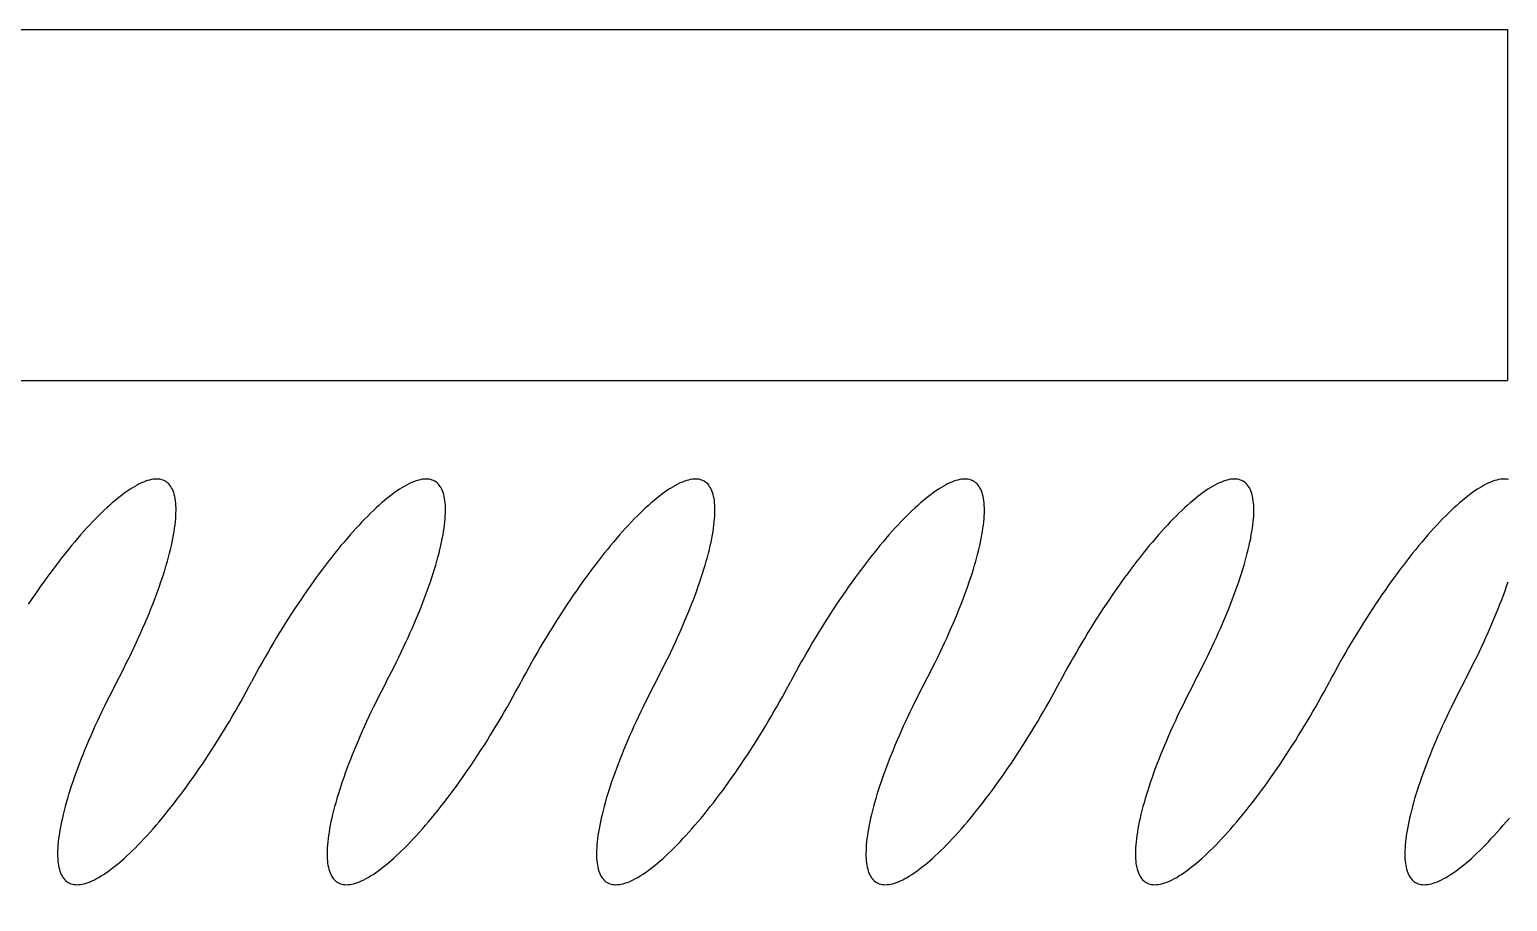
# Model space of a CAD drawing. Header units: millimetres. Extents: x -187744 to 2148, y -49419 to 6550.
# Drawn here: x -7970.6 to -7865.4, y -6823.5 to -6761.5 of the extents above; entities that cross this region are included whole.
import ezdxf

# ---------------------------------------------------------------- set-up
doc = ezdxf.new("R2010")
doc.units = ezdxf.units.MM
doc.header["$LTSCALE"] = 1000
doc.header["$MEASUREMENT"] = 0
for name, color, linetype in [('DS-FINISH', 20, 'Continuous'), ('FF-FURNA', 40, 'Continuous'), ('WALL', 160, 'Continuous')]:
    doc.layers.add(name, color=color, linetype=linetype)

# ---------------------------------------------------------------- blocks, each defined once
blk = doc.blocks.new('06BDR-PR2')
for points in [[(861.259, 0, 0), (861.631, 0.70889, 0), (861.996, 1.41736, 0), (862.356, 2.12497, 0), (862.709, 2.8313, 0), (863.055, 3.53593, 0), (863.395, 4.23843, 0), (863.728, 4.93837, 0), (864.053, 5.63534, 0), (864.371, 6.32892, 0), (864.681, 7.01868, 0), (864.983, 7.70421, 0), (865.277, 8.38511, 0), (865.563, 9.06095, 0), (865.841, 9.73134, 0), (866.11, 10.3959, 0), (866.371, 11.0541, 0), (866.622, 11.7057, 0), (866.865, 12.3503, 0), (867.098, 12.9874, 0), (867.322, 13.6167, 0), (867.537, 14.2378, 0), (867.742, 14.8503, 0), (867.938, 15.4538, 0), (868.123, 16.0481, 0), (868.299, 16.6327, 0), (868.465, 17.2073, 0), (868.62, 17.7715, 0), (868.766, 18.325, 0), (868.901, 18.8674, 0), (869.025, 19.3985, 0), (869.14, 19.9179, 0), (869.243, 20.4254, 0), (869.337, 20.9205, 0), (869.419, 21.403, 0), (869.491, 21.8726, 0), (869.552, 22.329, 0), (869.602, 22.772, 0), (869.641, 23.2013, 0), (869.67, 23.6166, 0), (869.688, 24.0177, 0), (869.695, 24.4043, 0), (869.691, 24.7762, 0), (869.676, 25.1332, 0), (869.65, 25.475, 0), (869.614, 25.8015, 0), (869.567, 26.1125, 0), (869.508, 26.4077, 0), (869.44, 26.687, 0), (869.36, 26.9503, 0), (869.27, 27.1973, 0), (869.169, 27.4279, 0), (869.058, 27.642, 0), (868.936, 27.8395, 0), (868.804, 28.0201, 0), (868.661, 28.1839, 0), (868.508, 28.3308, 0), (868.345, 28.4605, 0), (868.172, 28.5732, 0), (867.989, 28.6686, 0), (867.796, 28.7467, 0), (867.594, 28.8075, 0), (867.382, 28.851, 0), (867.16, 28.8771, 0), (866.929, 28.8858, 0), (866.689, 28.8771, 0), (866.44, 28.851, 0), (866.182, 28.8075, 0), (865.915, 28.7467, 0), (865.64, 28.6686, 0), (865.356, 28.5732, 0), (865.064, 28.4605, 0), (864.764, 28.3308, 0), (864.456, 28.1839, 0), (864.14, 28.0201, 0), (863.817, 27.8395, 0), (863.486, 27.642, 0), (863.149, 27.4279, 0), (862.804, 27.1973, 0), (862.453, 26.9503, 0), (862.095, 26.687, 0), (861.731, 26.4077, 0), (861.361, 26.1125, 0), (860.985, 25.8015, 0), (860.603, 25.475, 0), (860.216, 25.1332, 0), (859.824, 24.7762, 0), (859.427, 24.4043, 0), (859.025, 24.0177, 0), (858.619, 23.6166, 0), (858.208, 23.2013, 0), (857.794, 22.772, 0), (857.376, 22.329, 0), (856.955, 21.8726, 0), (856.53, 21.403, 0), (856.102, 20.9205, 0), (855.672, 20.4254, 0), (855.239, 19.9179, 0), (854.805, 19.3985, 0)], [(899.644, 0, 0), (900.016, 0.70889, 0), (900.382, 1.41736, 0), (900.742, 2.12497, 0), (901.095, 2.8313, 0), (901.441, 3.53593, 0), (901.781, 4.23843, 0), (902.113, 4.93837, 0), (902.438, 5.63534, 0), (902.756, 6.32892, 0), (903.066, 7.01868, 0), (903.369, 7.70421, 0), (903.663, 8.38511, 0), (903.949, 9.06095, 0), (904.227, 9.73134, 0), (904.496, 10.3959, 0), (904.756, 11.0541, 0), (905.008, 11.7057, 0), (905.251, 12.3503, 0), (905.484, 12.9874, 0), (905.708, 13.6167, 0), (905.923, 14.2378, 0), (906.128, 14.8503, 0), (906.323, 15.4538, 0), (906.509, 16.0481, 0), (906.685, 16.6327, 0), (906.85, 17.2073, 0), (907.006, 17.7715, 0), (907.151, 18.325, 0), (907.286, 18.8674, 0), (907.411, 19.3985, 0), (907.525, 19.9179, 0), (907.629, 20.4254, 0), (907.722, 20.9205, 0), (907.805, 21.403, 0), (907.876, 21.8726, 0), (907.937, 22.329, 0), (907.988, 22.772, 0), (908.027, 23.2013, 0), (908.056, 23.6166, 0), (908.073, 24.0177, 0), (908.08, 24.4043, 0), (908.076, 24.7762, 0), (908.062, 25.1332, 0), (908.036, 25.475, 0), (907.999, 25.8015, 0), (907.952, 26.1125, 0), (907.894, 26.4077, 0), (907.825, 26.687, 0), (907.746, 26.9503, 0), (907.655, 27.1973, 0), (907.555, 27.4279, 0), (907.443, 27.642, 0), (907.321, 27.8395, 0), (907.189, 28.0201, 0), (907.047, 28.1839, 0), (906.894, 28.3308, 0), (906.731, 28.4605, 0), (906.558, 28.5732, 0), (906.375, 28.6686, 0), (906.182, 28.7467, 0), (905.98, 28.8075, 0), (905.767, 28.851, 0), (905.546, 28.8771, 0), (905.315, 28.8858, 0), (905.075, 28.8771, 0), (904.826, 28.851, 0), (904.568, 28.8075, 0), (904.301, 28.7467, 0), (904.025, 28.6686, 0), (903.742, 28.5732, 0), (903.45, 28.4605, 0), (903.149, 28.3308, 0), (902.841, 28.1839, 0), (902.526, 28.0201, 0), (902.202, 27.8395, 0), (901.872, 27.642, 0), (901.534, 27.4279, 0), (901.19, 27.1973, 0), (900.838, 26.9503, 0), (900.48, 26.687, 0), (900.116, 26.4077, 0), (899.746, 26.1125, 0), (899.37, 25.8015, 0), (898.989, 25.475, 0), (898.602, 25.1332, 0), (898.209, 24.7762, 0), (897.812, 24.4043, 0), (897.411, 24.0177, 0), (897.004, 23.6166, 0), (896.594, 23.2013, 0), (896.18, 22.772, 0), (895.762, 22.329, 0), (895.34, 21.8726, 0), (894.915, 21.403, 0), (894.488, 20.9205, 0), (894.058, 20.4254, 0), (893.625, 19.9179, 0), (893.19, 19.3985, 0), (892.753, 18.8674, 0), (892.315, 18.325, 0), (891.875, 17.7715, 0), (891.435, 17.2073, 0), (890.993, 16.6327, 0), (890.551, 16.0481, 0), (890.108, 15.4538, 0), (889.666, 14.8503, 0), (889.223, 14.2378, 0), (888.782, 13.6167, 0), (888.34, 12.9874, 0), (887.9, 12.3503, 0), (887.462, 11.7057, 0), (887.024, 11.0541, 0), (886.589, 10.3959, 0), (886.156, 9.73134, 0), (885.725, 9.06095, 0), (885.297, 8.38511, 0), (884.871, 7.70421, 0), (884.449, 7.01868, 0), (884.03, 6.32892, 0), (883.614, 5.63534, 0), (883.203, 4.93837, 0), (882.796, 4.23843, 0), (882.393, 3.53593, 0), (881.994, 2.8313, 0), (881.601, 2.12497, 0), (881.212, 1.41736, 0), (880.829, 0.70889, 0), (880.452, 0, 0)], [(938.03, 0, 0), (938.402, 0.70889, 0), (938.768, 1.41736, 0), (939.127, 2.12497, 0), (939.48, 2.8313, 0), (939.827, 3.53593, 0), (940.166, 4.23843, 0), (940.499, 4.93837, 0), (940.824, 5.63534, 0), (941.142, 6.32892, 0), (941.452, 7.01868, 0), (941.754, 7.70421, 0), (942.049, 8.38511, 0), (942.335, 9.06095, 0), (942.612, 9.73134, 0), (942.882, 10.3959, 0), (943.142, 11.0541, 0), (943.394, 11.7057, 0), (943.636, 12.3503, 0), (943.87, 12.9874, 0), (944.094, 13.6167, 0), (944.308, 14.2378, 0), (944.514, 14.8503, 0), (944.709, 15.4538, 0), (944.895, 16.0481, 0), (945.07, 16.6327, 0), (945.236, 17.2073, 0), (945.392, 17.7715, 0), (945.537, 18.325, 0), (945.672, 18.8674, 0), (945.797, 19.3985, 0), (945.911, 19.9179, 0), (946.015, 20.4254, 0), (946.108, 20.9205, 0), (946.19, 21.403, 0), (946.262, 21.8726, 0), (946.323, 22.329, 0), (946.373, 22.772, 0), (946.413, 23.2013, 0), (946.441, 23.6166, 0), (946.459, 24.0177, 0), (946.466, 24.4043, 0), (946.462, 24.7762, 0), (946.447, 25.1332, 0), (946.422, 25.475, 0), (946.385, 25.8015, 0), (946.338, 26.1125, 0), (946.28, 26.4077, 0), (946.211, 26.687, 0), (946.131, 26.9503, 0), (946.041, 27.1973, 0), (945.94, 27.4279, 0), (945.829, 27.642, 0), (945.707, 27.8395, 0), (945.575, 28.0201, 0), (945.432, 28.1839, 0), (945.279, 28.3308, 0), (945.116, 28.4605, 0), (944.943, 28.5732, 0), (944.76, 28.6686, 0), (944.568, 28.7467, 0), (944.365, 28.8075, 0), (944.153, 28.851, 0), (943.931, 28.8771, 0), (943.701, 28.8858, 0), (943.46, 28.8771, 0), (943.211, 28.851, 0), (942.953, 28.8075, 0), (942.686, 28.7467, 0), (942.411, 28.6686, 0), (942.127, 28.5732, 0), (941.835, 28.4605, 0), (941.535, 28.3308, 0), (941.227, 28.1839, 0), (940.911, 28.0201, 0), (940.588, 27.8395, 0), (940.257, 27.642, 0), (939.92, 27.4279, 0), (939.575, 27.1973, 0), (939.224, 26.9503, 0), (938.866, 26.687, 0), (938.502, 26.4077, 0), (938.132, 26.1125, 0), (937.756, 25.8015, 0), (937.374, 25.475, 0), (936.987, 25.1332, 0), (936.595, 24.7762, 0), (936.198, 24.4043, 0), (935.796, 24.0177, 0), (935.39, 23.6166, 0), (934.98, 23.2013, 0), (934.565, 22.772, 0), (934.147, 22.329, 0), (933.726, 21.8726, 0), (933.301, 21.403, 0), (932.874, 20.9205, 0), (932.443, 20.4254, 0), (932.011, 19.9179, 0), (931.576, 19.3985, 0), (931.139, 18.8674, 0), (930.701, 18.325, 0), (930.261, 17.7715, 0), (929.82, 17.2073, 0), (929.379, 16.6327, 0), (928.936, 16.0481, 0), (928.494, 15.4538, 0), (928.051, 14.8503, 0), (927.609, 14.2378, 0), (927.167, 13.6167, 0), (926.726, 12.9874, 0), (926.286, 12.3503, 0), (925.847, 11.7057, 0), (925.41, 11.0541, 0), (924.975, 10.3959, 0), (924.541, 9.73134, 0), (924.111, 9.06095, 0), (923.682, 8.38511, 0), (923.257, 7.70421, 0), (922.834, 7.01868, 0), (922.415, 6.32892, 0), (922, 5.63534, 0), (921.589, 4.93837, 0), (921.181, 4.23843, 0), (920.778, 3.53593, 0), (920.38, 2.8313, 0), (919.986, 2.12497, 0), (919.598, 1.41736, 0), (919.215, 0.70889, 0), (918.837, 0, 0)], [(976.416, 0, 0), (976.787, 0.70889, 0), (977.153, 1.41736, 0), (977.513, 2.12497, 0), (977.866, 2.8313, 0), (978.212, 3.53593, 0), (978.552, 4.23843, 0), (978.884, 4.93837, 0), (979.21, 5.63534, 0), (979.528, 6.32892, 0), (979.838, 7.01868, 0), (980.14, 7.70421, 0), (980.434, 8.38511, 0), (980.72, 9.06095, 0), (980.998, 9.73134, 0), (981.267, 10.3959, 0), (981.528, 11.0541, 0), (981.779, 11.7057, 0), (982.022, 12.3503, 0), (982.255, 12.9874, 0), (982.479, 13.6167, 0), (982.694, 14.2378, 0), (982.899, 14.8503, 0), (983.095, 15.4538, 0), (983.28, 16.0481, 0), (983.456, 16.6327, 0), (983.622, 17.2073, 0), (983.777, 17.7715, 0), (983.923, 18.325, 0), (984.058, 18.8674, 0), (984.182, 19.3985, 0), (984.297, 19.9179, 0), (984.4, 20.4254, 0), (984.493, 20.9205, 0), (984.576, 21.403, 0), (984.648, 21.8726, 0), (984.709, 22.329, 0), (984.759, 22.772, 0), (984.798, 23.2013, 0), (984.827, 23.6166, 0), (984.845, 24.0177, 0), (984.852, 24.4043, 0), (984.848, 24.7762, 0), (984.833, 25.1332, 0), (984.807, 25.475, 0), (984.771, 25.8015, 0), (984.723, 26.1125, 0), (984.665, 26.4077, 0), (984.596, 26.687, 0), (984.517, 26.9503, 0), (984.427, 27.1973, 0), (984.326, 27.4279, 0), (984.214, 27.642, 0), (984.093, 27.8395, 0), (983.96, 28.0201, 0), (983.818, 28.1839, 0), (983.665, 28.3308, 0), (983.502, 28.4605, 0), (983.329, 28.5732, 0), (983.146, 28.6686, 0), (982.953, 28.7467, 0), (982.751, 28.8075, 0), (982.539, 28.851, 0), (982.317, 28.8771, 0), (982.086, 28.8858, 0), (981.846, 28.8771, 0), (981.597, 28.851, 0), (981.339, 28.8075, 0), (981.072, 28.7467, 0), (980.797, 28.6686, 0), (980.513, 28.5732, 0), (980.221, 28.4605, 0), (979.921, 28.3308, 0), (979.613, 28.1839, 0), (979.297, 28.0201, 0), (978.974, 27.8395, 0), (978.643, 27.642, 0), (978.305, 27.4279, 0), (977.961, 27.1973, 0), (977.609, 26.9503, 0), (977.252, 26.687, 0), (976.888, 26.4077, 0), (976.517, 26.1125, 0), (976.141, 25.8015, 0), (975.76, 25.475, 0), (975.373, 25.1332, 0), (974.981, 24.7762, 0), (974.584, 24.4043, 0), (974.182, 24.0177, 0), (973.776, 23.6166, 0), (973.365, 23.2013, 0), (972.951, 22.772, 0), (972.533, 22.329, 0), (972.111, 21.8726, 0), (971.687, 21.403, 0), (971.259, 20.9205, 0), (970.829, 20.4254, 0), (970.396, 19.9179, 0), (969.961, 19.3985, 0), (969.525, 18.8674, 0), (969.086, 18.325, 0), (968.647, 17.7715, 0), (968.206, 17.2073, 0), (967.764, 16.6327, 0), (967.322, 16.0481, 0), (966.879, 15.4538, 0), (966.437, 14.8503, 0), (965.995, 14.2378, 0), (965.553, 13.6167, 0), (965.112, 12.9874, 0), (964.672, 12.3503, 0), (964.233, 11.7057, 0), (963.796, 11.0541, 0), (963.36, 10.3959, 0), (962.927, 9.73134, 0), (962.496, 9.06095, 0), (962.068, 8.38511, 0), (961.642, 7.70421, 0), (961.22, 7.01868, 0), (960.801, 6.32892, 0), (960.386, 5.63534, 0), (959.974, 4.93837, 0), (959.567, 4.23843, 0), (959.164, 3.53593, 0), (958.765, 2.8313, 0), (958.372, 2.12497, 0), (957.984, 1.41736, 0), (957.6, 0.70889, 0), (957.223, 0, 0)], [(1014.8, 0, 0), (1015.17, 0.70889, 0), (1015.54, 1.41736, 0), (1015.9, 2.12497, 0), (1016.25, 2.8313, 0), (1016.6, 3.53593, 0), (1016.94, 4.23843, 0), (1017.27, 4.93837, 0), (1017.6, 5.63534, 0), (1017.91, 6.32892, 0), (1018.22, 7.01868, 0), (1018.53, 7.70421, 0), (1018.82, 8.38511, 0), (1019.11, 9.06095, 0), (1019.38, 9.73134, 0), (1019.65, 10.3959, 0), (1019.91, 11.0541, 0), (1020.16, 11.7057, 0), (1020.41, 12.3503, 0), (1020.64, 12.9874, 0), (1020.86, 13.6167, 0), (1021.08, 14.2378, 0), (1021.28, 14.8503, 0), (1021.48, 15.4538, 0), (1021.67, 16.0481, 0), (1021.84, 16.6327, 0), (1022.01, 17.2073, 0), (1022.16, 17.7715, 0), (1022.31, 18.325, 0), (1022.44, 18.8674, 0), (1022.57, 19.3985, 0), (1022.68, 19.9179, 0), (1022.79, 20.4254, 0), (1022.88, 20.9205, 0), (1022.96, 21.403, 0), (1023.03, 21.8726, 0), (1023.09, 22.329, 0), (1023.14, 22.772, 0), (1023.18, 23.2013, 0), (1023.21, 23.6166, 0), (1023.23, 24.0177, 0), (1023.24, 24.4043, 0), (1023.23, 24.7762, 0), (1023.22, 25.1332, 0), (1023.19, 25.475, 0), (1023.16, 25.8015, 0), (1023.11, 26.1125, 0), (1023.05, 26.4077, 0), (1022.98, 26.687, 0), (1022.9, 26.9503, 0), (1022.81, 27.1973, 0), (1022.71, 27.4279, 0), (1022.6, 27.642, 0), (1022.48, 27.8395, 0), (1022.35, 28.0201, 0), (1022.2, 28.1839, 0), (1022.05, 28.3308, 0), (1021.89, 28.4605, 0), (1021.71, 28.5732, 0), (1021.53, 28.6686, 0), (1021.34, 28.7467, 0), (1021.14, 28.8075, 0), (1020.92, 28.851, 0), (1020.7, 28.8771, 0), (1020.47, 28.8858, 0), (1020.23, 28.8771, 0), (1019.98, 28.851, 0), (1019.72, 28.8075, 0), (1019.46, 28.7467, 0), (1019.18, 28.6686, 0), (1018.9, 28.5732, 0), (1018.61, 28.4605, 0), (1018.31, 28.3308, 0), (1018, 28.1839, 0), (1017.68, 28.0201, 0), (1017.36, 27.8395, 0), (1017.03, 27.642, 0), (1016.69, 27.4279, 0), (1016.35, 27.1973, 0), (1016, 26.9503, 0), (1015.64, 26.687, 0), (1015.27, 26.4077, 0), (1014.9, 26.1125, 0), (1014.53, 25.8015, 0), (1014.15, 25.475, 0), (1013.76, 25.1332, 0), (1013.37, 24.7762, 0), (1012.97, 24.4043, 0), (1012.57, 24.0177, 0), (1012.16, 23.6166, 0), (1011.75, 23.2013, 0), (1011.34, 22.772, 0), (1010.92, 22.329, 0), (1010.5, 21.8726, 0), (1010.07, 21.403, 0), (1009.64, 20.9205, 0), (1009.21, 20.4254, 0), (1008.78, 19.9179, 0), (1008.35, 19.3985, 0), (1007.91, 18.8674, 0), (1007.47, 18.325, 0), (1007.03, 17.7715, 0), (1006.59, 17.2073, 0), (1006.15, 16.6327, 0), (1005.71, 16.0481, 0), (1005.27, 15.4538, 0), (1004.82, 14.8503, 0), (1004.38, 14.2378, 0), (1003.94, 13.6167, 0), (1003.5, 12.9874, 0), (1003.06, 12.3503, 0), (1002.62, 11.7057, 0), (1002.18, 11.0541, 0), (1001.75, 10.3959, 0), (1001.31, 9.73134, 0), (1000.88, 9.06095, 0), (1000.45, 8.38511, 0), (1000.03, 7.70421, 0), (999.606, 7.01868, 0), (999.187, 6.32892, 0), (998.771, 5.63534, 0), (998.36, 4.93837, 0), (997.952, 4.23843, 0), (997.549, 3.53593, 0), (997.151, 2.8313, 0), (996.758, 2.12497, 0), (996.369, 1.41736, 0), (995.986, 0.70889, 0), (995.608, 0, 0)], [(1053.19, 0, 0), (1053.56, 0.70889, 0), (1053.92, 1.41736, 0), (1054.28, 2.12497, 0), (1054.64, 2.8313, 0), (1054.98, 3.53593, 0), (1055.32, 4.23843, 0), (1055.66, 4.93837, 0), (1055.98, 5.63534, 0), (1056.3, 6.32892, 0), (1056.61, 7.01868, 0), (1056.91, 7.70421, 0), (1057.21, 8.38511, 0), (1057.49, 9.06095, 0), (1057.77, 9.73134, 0), (1058.04, 10.3959, 0), (1058.3, 11.0541, 0), (1058.55, 11.7057, 0), (1058.79, 12.3503, 0), (1059.03, 12.9874, 0), (1059.25, 13.6167, 0), (1059.47, 14.2378, 0), (1059.67, 14.8503, 0), (1059.87, 15.4538, 0), (1060.05, 16.0481, 0), (1060.23, 16.6327, 0), (1060.39, 17.2073, 0), (1060.55, 17.7715, 0), (1060.69, 18.325, 0), (1060.83, 18.8674, 0), (1060.95, 19.3985, 0), (1061.07, 19.9179, 0), (1061.17, 20.4254, 0), (1061.26, 20.9205, 0), (1061.35, 21.403, 0), (1061.42, 21.8726, 0), (1061.48, 22.329, 0), (1061.53, 22.772, 0), (1061.57, 23.2013, 0), (1061.6, 23.6166, 0), (1061.62, 24.0177, 0), (1061.62, 24.4043, 0), (1061.62, 24.7762, 0), (1061.6, 25.1332, 0), (1061.58, 25.475, 0), (1061.54, 25.8015, 0), (1061.49, 26.1125, 0), (1061.44, 26.4077, 0), (1061.37, 26.687, 0), (1061.29, 26.9503, 0), (1061.2, 27.1973, 0), (1061.1, 27.4279, 0), (1060.99, 27.642, 0), (1060.86, 27.8395, 0), (1060.73, 28.0201, 0), (1060.59, 28.1839, 0), (1060.44, 28.3308, 0), (1060.27, 28.4605, 0), (1060.1, 28.5732, 0), (1059.92, 28.6686, 0), (1059.72, 28.7467, 0), (1059.52, 28.8075, 0), (1059.31, 28.851, 0), (1059.09, 28.8771, 0), (1058.86, 28.8858, 0), (1058.62, 28.8771, 0), (1058.37, 28.851, 0), (1058.11, 28.8075, 0), (1057.84, 28.7467, 0), (1057.57, 28.6686, 0), (1057.28, 28.5732, 0), (1056.99, 28.4605, 0), (1056.69, 28.3308, 0), (1056.38, 28.1839, 0), (1056.07, 28.0201, 0), (1055.74, 27.8395, 0), (1055.41, 27.642, 0), (1055.08, 27.4279, 0), (1054.73, 27.1973, 0), (1054.38, 26.9503, 0), (1054.02, 26.687, 0), (1053.66, 26.4077, 0), (1053.29, 26.1125, 0), (1052.91, 25.8015, 0), (1052.53, 25.475, 0), (1052.14, 25.1332, 0), (1051.75, 24.7762, 0), (1051.35, 24.4043, 0), (1050.95, 24.0177, 0), (1050.55, 23.6166, 0), (1050.14, 23.2013, 0), (1049.72, 22.772, 0), (1049.3, 22.329, 0), (1048.88, 21.8726, 0), (1048.46, 21.403, 0), (1048.03, 20.9205, 0), (1047.6, 20.4254, 0), (1047.17, 19.9179, 0), (1046.73, 19.3985, 0), (1046.3, 18.8674, 0), (1045.86, 18.325, 0), (1045.42, 17.7715, 0), (1044.98, 17.2073, 0), (1044.54, 16.6327, 0), (1044.09, 16.0481, 0), (1043.65, 15.4538, 0), (1043.21, 14.8503, 0), (1042.77, 14.2378, 0), (1042.32, 13.6167, 0), (1041.88, 12.9874, 0), (1041.44, 12.3503, 0), (1041, 11.7057, 0), (1040.57, 11.0541, 0), (1040.13, 10.3959, 0), (1039.7, 9.73134, 0), (1039.27, 9.06095, 0), (1038.84, 8.38511, 0), (1038.41, 7.70421, 0), (1037.99, 7.01868, 0), (1037.57, 6.32892, 0), (1037.16, 5.63534, 0), (1036.75, 4.93837, 0), (1036.34, 4.23843, 0), (1035.94, 3.53593, 0), (1035.54, 2.8313, 0), (1035.14, 2.12497, 0), (1034.75, 1.41736, 0), (1034.37, 0.70889, 0), (1033.99, 0, 0)], [(861.259, 0, 0), (860.887, -0.70889, 0), (860.521, -1.41736, 0), (860.162, -2.12497, 0), (859.809, -2.8313, 0), (859.462, -3.53593, 0), (859.123, -4.23843, 0), (858.79, -4.93837, 0), (858.465, -5.63534, 0), (858.147, -6.32892, 0), (857.837, -7.01868, 0), (857.535, -7.70421, 0), (857.24, -8.38511, 0), (856.954, -9.06095, 0), (856.676, -9.73134, 0), (856.407, -10.3959, 0), (856.147, -11.0541, 0), (855.895, -11.7057, 0), (855.653, -12.3503, 0), (855.419, -12.9874, 0), (855.195, -13.6167, 0), (854.98, -14.2378, 0)], [(854.924, -28.8075, 0), (855.136, -28.851, 0), (855.357, -28.8771, 0), (855.588, -28.8858, 0), (855.828, -28.8771, 0), (856.078, -28.851, 0), (856.336, -28.8075, 0), (856.602, -28.7467, 0), (856.878, -28.6686, 0), (857.162, -28.5732, 0), (857.454, -28.4605, 0), (857.754, -28.3308, 0), (858.062, -28.1839, 0), (858.378, -28.0201, 0), (858.701, -27.8395, 0), (859.031, -27.642, 0), (859.369, -27.4279, 0), (859.714, -27.1973, 0), (860.065, -26.9503, 0), (860.423, -26.687, 0), (860.787, -26.4077, 0), (861.157, -26.1125, 0), (861.533, -25.8015, 0), (861.915, -25.475, 0), (862.302, -25.1332, 0), (862.694, -24.7762, 0), (863.091, -24.4043, 0), (863.493, -24.0177, 0), (863.899, -23.6166, 0), (864.309, -23.2013, 0), (864.724, -22.772, 0), (865.142, -22.329, 0), (865.563, -21.8726, 0), (865.988, -21.403, 0), (866.415, -20.9205, 0), (866.846, -20.4254, 0), (867.278, -19.9179, 0), (867.713, -19.3985, 0), (868.15, -18.8674, 0), (868.588, -18.325, 0), (869.028, -17.7715, 0), (869.469, -17.2073, 0), (869.91, -16.6327, 0), (870.352, -16.0481, 0), (870.795, -15.4538, 0), (871.238, -14.8503, 0), (871.68, -14.2378, 0), (872.122, -13.6167, 0), (872.563, -12.9874, 0), (873.003, -12.3503, 0), (873.442, -11.7057, 0), (873.879, -11.0541, 0), (874.314, -10.3959, 0), (874.747, -9.73134, 0), (875.178, -9.06095, 0), (875.607, -8.38511, 0), (876.032, -7.70421, 0), (876.454, -7.01868, 0), (876.873, -6.32892, 0), (877.289, -5.63534, 0), (877.7, -4.93837, 0), (878.108, -4.23843, 0), (878.511, -3.53593, 0), (878.909, -2.8313, 0), (879.302, -2.12497, 0), (879.691, -1.41736, 0), (880.074, -0.70889, 0), (880.452, 0, 0)], [(899.644, 0, 0), (899.273, -0.70889, 0), (898.907, -1.41736, 0), (898.547, -2.12497, 0), (898.194, -2.8313, 0), (897.848, -3.53593, 0), (897.508, -4.23843, 0), (897.176, -4.93837, 0), (896.85, -5.63534, 0), (896.533, -6.32892, 0), (896.222, -7.01868, 0), (895.92, -7.70421, 0), (895.626, -8.38511, 0), (895.34, -9.06095, 0), (895.062, -9.73134, 0), (894.793, -10.3959, 0), (894.532, -11.0541, 0), (894.281, -11.7057, 0), (894.038, -12.3503, 0), (893.805, -12.9874, 0), (893.581, -13.6167, 0), (893.366, -14.2378, 0), (893.161, -14.8503, 0), (892.965, -15.4538, 0), (892.78, -16.0481, 0), (892.604, -16.6327, 0), (892.438, -17.2073, 0), (892.283, -17.7715, 0), (892.137, -18.325, 0), (892.002, -18.8674, 0), (891.878, -19.3985, 0), (891.763, -19.9179, 0), (891.66, -20.4254, 0), (891.567, -20.9205, 0), (891.484, -21.403, 0), (891.412, -21.8726, 0), (891.351, -22.329, 0), (891.301, -22.772, 0), (891.262, -23.2013, 0), (891.233, -23.6166, 0), (891.215, -24.0177, 0), (891.208, -24.4043, 0), (891.212, -24.7762, 0), (891.227, -25.1332, 0), (891.253, -25.475, 0), (891.289, -25.8015, 0), (891.337, -26.1125, 0), (891.395, -26.4077, 0), (891.464, -26.687, 0), (891.543, -26.9503, 0), (891.633, -27.1973, 0), (891.734, -27.4279, 0), (891.846, -27.642, 0), (891.967, -27.8395, 0), (892.1, -28.0201, 0), (892.242, -28.1839, 0), (892.395, -28.3308, 0), (892.558, -28.4605, 0), (892.731, -28.5732, 0), (892.914, -28.6686, 0), (893.107, -28.7467, 0), (893.309, -28.8075, 0), (893.521, -28.851, 0), (893.743, -28.8771, 0), (893.974, -28.8858, 0), (894.214, -28.8771, 0), (894.463, -28.851, 0), (894.721, -28.8075, 0), (894.988, -28.7467, 0), (895.263, -28.6686, 0), (895.547, -28.5732, 0), (895.839, -28.4605, 0), (896.139, -28.3308, 0), (896.447, -28.1839, 0), (896.763, -28.0201, 0), (897.086, -27.8395, 0), (897.417, -27.642, 0), (897.755, -27.4279, 0), (898.099, -27.1973, 0), (898.451, -26.9503, 0), (898.808, -26.687, 0), (899.173, -26.4077, 0), (899.543, -26.1125, 0), (899.919, -25.8015, 0), (900.3, -25.475, 0), (900.687, -25.1332, 0), (901.079, -24.7762, 0), (901.477, -24.4043, 0), (901.878, -24.0177, 0), (902.285, -23.6166, 0), (902.695, -23.2013, 0), (903.109, -22.772, 0), (903.527, -22.329, 0), (903.949, -21.8726, 0), (904.373, -21.403, 0), (904.801, -20.9205, 0), (905.231, -20.4254, 0), (905.664, -19.9179, 0), (906.099, -19.3985, 0), (906.535, -18.8674, 0), (906.974, -18.325, 0), (907.413, -17.7715, 0), (907.854, -17.2073, 0), (908.296, -16.6327, 0), (908.738, -16.0481, 0), (909.181, -15.4538, 0), (909.623, -14.8503, 0), (910.065, -14.2378, 0), (910.507, -13.6167, 0), (910.948, -12.9874, 0), (911.388, -12.3503, 0), (911.827, -11.7057, 0), (912.264, -11.0541, 0), (912.7, -10.3959, 0), (913.133, -9.73134, 0), (913.564, -9.06095, 0), (913.992, -8.38511, 0), (914.418, -7.70421, 0), (914.84, -7.01868, 0), (915.259, -6.32892, 0), (915.674, -5.63534, 0), (916.086, -4.93837, 0), (916.493, -4.23843, 0), (916.896, -3.53593, 0), (917.295, -2.8313, 0), (917.688, -2.12497, 0), (918.077, -1.41736, 0), (918.46, -0.70889, 0), (918.837, 0, 0)], [(938.03, 0, 0), (937.658, -0.70889, 0), (937.292, -1.41736, 0), (936.933, -2.12497, 0), (936.58, -2.8313, 0), (936.233, -3.53593, 0), (935.894, -4.23843, 0), (935.561, -4.93837, 0), (935.236, -5.63534, 0), (934.918, -6.32892, 0), (934.608, -7.01868, 0), (934.306, -7.70421, 0), (934.012, -8.38511, 0), (933.725, -9.06095, 0), (933.448, -9.73134, 0), (933.179, -10.3959, 0), (932.918, -11.0541, 0), (932.667, -11.7057, 0), (932.424, -12.3503, 0), (932.191, -12.9874, 0), (931.966, -13.6167, 0), (931.752, -14.2378, 0), (931.547, -14.8503, 0), (931.351, -15.4538, 0), (931.165, -16.0481, 0), (930.99, -16.6327, 0), (930.824, -17.2073, 0), (930.668, -17.7715, 0), (930.523, -18.325, 0), (930.388, -18.8674, 0), (930.263, -19.3985, 0), (930.149, -19.9179, 0), (930.045, -20.4254, 0), (929.952, -20.9205, 0), (929.87, -21.403, 0), (929.798, -21.8726, 0), (929.737, -22.329, 0), (929.687, -22.772, 0), (929.647, -23.2013, 0), (929.619, -23.6166, 0), (929.601, -24.0177, 0), (929.594, -24.4043, 0), (929.598, -24.7762, 0), (929.613, -25.1332, 0), (929.639, -25.475, 0), (929.675, -25.8015, 0), (929.722, -26.1125, 0), (929.78, -26.4077, 0), (929.849, -26.687, 0), (929.929, -26.9503, 0), (930.019, -27.1973, 0), (930.12, -27.4279, 0), (930.231, -27.642, 0), (930.353, -27.8395, 0), (930.485, -28.0201, 0), (930.628, -28.1839, 0), (930.781, -28.3308, 0), (930.944, -28.4605, 0), (931.117, -28.5732, 0), (931.3, -28.6686, 0), (931.492, -28.7467, 0), (931.695, -28.8075, 0), (931.907, -28.851, 0), (932.129, -28.8771, 0), (932.36, -28.8858, 0), (932.6, -28.8771, 0), (932.849, -28.851, 0), (933.107, -28.8075, 0), (933.374, -28.7467, 0), (933.649, -28.6686, 0), (933.933, -28.5732, 0), (934.225, -28.4605, 0), (934.525, -28.3308, 0), (934.833, -28.1839, 0), (935.149, -28.0201, 0), (935.472, -27.8395, 0), (935.803, -27.642, 0), (936.14, -27.4279, 0), (936.485, -27.1973, 0), (936.836, -26.9503, 0), (937.194, -26.687, 0), (937.558, -26.4077, 0), (937.928, -26.1125, 0), (938.304, -25.8015, 0), (938.686, -25.475, 0), (939.073, -25.1332, 0), (939.465, -24.7762, 0), (939.862, -24.4043, 0), (940.264, -24.0177, 0), (940.67, -23.6166, 0), (941.081, -23.2013, 0), (941.495, -22.772, 0), (941.913, -22.329, 0), (942.334, -21.8726, 0), (942.759, -21.403, 0), (943.187, -20.9205, 0), (943.617, -20.4254, 0), (944.049, -19.9179, 0), (944.484, -19.3985, 0), (944.921, -18.8674, 0), (945.359, -18.325, 0), (945.799, -17.7715, 0), (946.24, -17.2073, 0), (946.682, -16.6327, 0), (947.124, -16.0481, 0), (947.566, -15.4538, 0), (948.009, -14.8503, 0), (948.451, -14.2378, 0), (948.893, -13.6167, 0), (949.334, -12.9874, 0), (949.774, -12.3503, 0), (950.213, -11.7057, 0), (950.65, -11.0541, 0), (951.085, -10.3959, 0), (951.519, -9.73134, 0), (951.95, -9.06095, 0), (952.378, -8.38511, 0), (952.803, -7.70421, 0), (953.226, -7.01868, 0), (953.645, -6.32892, 0), (954.06, -5.63534, 0), (954.472, -4.93837, 0), (954.879, -4.23843, 0), (955.282, -3.53593, 0), (955.68, -2.8313, 0), (956.074, -2.12497, 0), (956.462, -1.41736, 0), (956.845, -0.70889, 0), (957.223, 0, 0)], [(976.416, 0, 0), (976.044, -0.70889, 0), (975.678, -1.41736, 0), (975.319, -2.12497, 0), (974.965, -2.8313, 0), (974.619, -3.53593, 0), (974.279, -4.23843, 0), (973.947, -4.93837, 0), (973.622, -5.63534, 0), (973.304, -6.32892, 0), (972.994, -7.01868, 0), (972.691, -7.70421, 0), (972.397, -8.38511, 0), (972.111, -9.06095, 0), (971.833, -9.73134, 0), (971.564, -10.3959, 0), (971.304, -11.0541, 0), (971.052, -11.7057, 0), (970.81, -12.3503, 0), (970.576, -12.9874, 0), (970.352, -13.6167, 0), (970.137, -14.2378, 0), (969.932, -14.8503, 0), (969.737, -15.4538, 0), (969.551, -16.0481, 0), (969.375, -16.6327, 0), (969.21, -17.2073, 0), (969.054, -17.7715, 0), (968.909, -18.325, 0), (968.774, -18.8674, 0), (968.649, -19.3985, 0), (968.535, -19.9179, 0), (968.431, -20.4254, 0), (968.338, -20.9205, 0), (968.255, -21.403, 0), (968.184, -21.8726, 0), (968.123, -22.329, 0), (968.072, -22.772, 0), (968.033, -23.2013, 0), (968.004, -23.6166, 0), (967.987, -24.0177, 0), (967.98, -24.4043, 0), (967.984, -24.7762, 0), (967.998, -25.1332, 0), (968.024, -25.475, 0), (968.061, -25.8015, 0), (968.108, -26.1125, 0), (968.166, -26.4077, 0), (968.235, -26.687, 0), (968.314, -26.9503, 0), (968.405, -27.1973, 0), (968.505, -27.4279, 0), (968.617, -27.642, 0), (968.739, -27.8395, 0), (968.871, -28.0201, 0), (969.014, -28.1839, 0), (969.166, -28.3308, 0), (969.329, -28.4605, 0), (969.502, -28.5732, 0), (969.685, -28.6686, 0), (969.878, -28.7467, 0), (970.081, -28.8075, 0), (970.293, -28.851, 0), (970.514, -28.8771, 0), (970.745, -28.8858, 0), (970.985, -28.8771, 0), (971.234, -28.851, 0), (971.492, -28.8075, 0), (971.759, -28.7467, 0), (972.035, -28.6686, 0), (972.318, -28.5732, 0), (972.611, -28.4605, 0), (972.911, -28.3308, 0), (973.219, -28.1839, 0), (973.534, -28.0201, 0), (973.858, -27.8395, 0), (974.188, -27.642, 0), (974.526, -27.4279, 0), (974.871, -27.1973, 0), (975.222, -26.9503, 0), (975.58, -26.687, 0), (975.944, -26.4077, 0), (976.314, -26.1125, 0), (976.69, -25.8015, 0), (977.072, -25.475, 0), (977.459, -25.1332, 0), (977.851, -24.7762, 0), (978.248, -24.4043, 0), (978.65, -24.0177, 0), (979.056, -23.6166, 0), (979.466, -23.2013, 0), (979.88, -22.772, 0), (980.298, -22.329, 0), (980.72, -21.8726, 0), (981.145, -21.403, 0), (981.572, -20.9205, 0), (982.002, -20.4254, 0), (982.435, -19.9179, 0), (982.87, -19.3985, 0), (983.307, -18.8674, 0), (983.745, -18.325, 0), (984.185, -17.7715, 0), (984.625, -17.2073, 0), (985.067, -16.6327, 0), (985.509, -16.0481, 0), (985.952, -15.4538, 0), (986.394, -14.8503, 0), (986.837, -14.2378, 0), (987.279, -13.6167, 0), (987.72, -12.9874, 0), (988.16, -12.3503, 0), (988.598, -11.7057, 0), (989.036, -11.0541, 0), (989.471, -10.3959, 0), (989.904, -9.73134, 0), (990.335, -9.06095, 0), (990.764, -8.38511, 0), (991.189, -7.70421, 0), (991.611, -7.01868, 0), (992.03, -6.32892, 0), (992.446, -5.63534, 0), (992.857, -4.93837, 0), (993.264, -4.23843, 0), (993.667, -3.53593, 0), (994.066, -2.8313, 0), (994.459, -2.12497, 0), (994.848, -1.41736, 0), (995.231, -0.70889, 0), (995.608, 0, 0)], [(1014.8, 0, 0), (1014.43, -0.70889, 0), (1014.06, -1.41736, 0), (1013.7, -2.12497, 0), (1013.35, -2.8313, 0), (1013, -3.53593, 0), (1012.67, -4.23843, 0), (1012.33, -4.93837, 0), (1012.01, -5.63534, 0), (1011.69, -6.32892, 0), (1011.38, -7.01868, 0), (1011.08, -7.70421, 0), (1010.78, -8.38511, 0), (1010.5, -9.06095, 0), (1010.22, -9.73134, 0), (1009.95, -10.3959, 0), (1009.69, -11.0541, 0), (1009.44, -11.7057, 0), (1009.2, -12.3503, 0), (1008.96, -12.9874, 0), (1008.74, -13.6167, 0), (1008.52, -14.2378, 0), (1008.32, -14.8503, 0), (1008.12, -15.4538, 0), (1007.94, -16.0481, 0), (1007.76, -16.6327, 0), (1007.6, -17.2073, 0), (1007.44, -17.7715, 0), (1007.29, -18.325, 0), (1007.16, -18.8674, 0), (1007.03, -19.3985, 0), (1006.92, -19.9179, 0), (1006.82, -20.4254, 0), (1006.72, -20.9205, 0), (1006.64, -21.403, 0), (1006.57, -21.8726, 0), (1006.51, -22.329, 0), (1006.46, -22.772, 0), (1006.42, -23.2013, 0), (1006.39, -23.6166, 0), (1006.37, -24.0177, 0), (1006.37, -24.4043, 0), (1006.37, -24.7762, 0), (1006.38, -25.1332, 0), (1006.41, -25.475, 0), (1006.45, -25.8015, 0), (1006.49, -26.1125, 0), (1006.55, -26.4077, 0), (1006.62, -26.687, 0), (1006.7, -26.9503, 0), (1006.79, -27.1973, 0), (1006.89, -27.4279, 0), (1007, -27.642, 0), (1007.12, -27.8395, 0), (1007.26, -28.0201, 0), (1007.4, -28.1839, 0), (1007.55, -28.3308, 0), (1007.71, -28.4605, 0), (1007.89, -28.5732, 0), (1008.07, -28.6686, 0), (1008.26, -28.7467, 0), (1008.47, -28.8075, 0), (1008.68, -28.851, 0), (1008.9, -28.8771, 0), (1009.13, -28.8858, 0), (1009.37, -28.8771, 0), (1009.62, -28.851, 0), (1009.88, -28.8075, 0), (1010.14, -28.7467, 0), (1010.42, -28.6686, 0), (1010.7, -28.5732, 0), (1011, -28.4605, 0), (1011.3, -28.3308, 0), (1011.6, -28.1839, 0), (1011.92, -28.0201, 0), (1012.24, -27.8395, 0), (1012.57, -27.642, 0), (1012.91, -27.4279, 0), (1013.26, -27.1973, 0), (1013.61, -26.9503, 0), (1013.97, -26.687, 0), (1014.33, -26.4077, 0), (1014.7, -26.1125, 0), (1015.08, -25.8015, 0), (1015.46, -25.475, 0), (1015.84, -25.1332, 0), (1016.24, -24.7762, 0), (1016.63, -24.4043, 0), (1017.04, -24.0177, 0), (1017.44, -23.6166, 0), (1017.85, -23.2013, 0), (1018.27, -22.772, 0), (1018.68, -22.329, 0), (1019.11, -21.8726, 0), (1019.53, -21.403, 0), (1019.96, -20.9205, 0), (1020.39, -20.4254, 0), (1020.82, -19.9179, 0), (1021.26, -19.3985, 0), (1021.69, -18.8674, 0), (1022.13, -18.325, 0), (1022.57, -17.7715, 0), (1023.01, -17.2073, 0), (1023.45, -16.6327, 0), (1023.89, -16.0481, 0), (1024.34, -15.4538, 0), (1024.78, -14.8503, 0), (1025.22, -14.2378, 0), (1025.66, -13.6167, 0), (1026.11, -12.9874, 0), (1026.55, -12.3503, 0), (1026.98, -11.7057, 0), (1027.42, -11.0541, 0), (1027.86, -10.3959, 0), (1028.29, -9.73134, 0), (1028.72, -9.06095, 0), (1029.15, -8.38511, 0), (1029.57, -7.70421, 0), (1030, -7.01868, 0), (1030.42, -6.32892, 0), (1030.83, -5.63534, 0), (1031.24, -4.93837, 0), (1031.65, -4.23843, 0), (1032.05, -3.53593, 0), (1032.45, -2.8313, 0), (1032.85, -2.12497, 0), (1033.23, -1.41736, 0), (1033.62, -0.70889, 0), (1033.99, 0, 0)], [(1053.19, 0, 0), (1052.82, -0.70889, 0), (1052.45, -1.41736, 0), (1052.09, -2.12497, 0), (1051.74, -2.8313, 0), (1051.39, -3.53593, 0), (1051.05, -4.23843, 0), (1050.72, -4.93837, 0), (1050.39, -5.63534, 0), (1050.08, -6.32892, 0), (1049.76, -7.01868, 0), (1049.46, -7.70421, 0), (1049.17, -8.38511, 0), (1048.88, -9.06095, 0), (1048.6, -9.73134, 0), (1048.34, -10.3959, 0), (1048.08, -11.0541, 0), (1047.82, -11.7057, 0), (1047.58, -12.3503, 0), (1047.35, -12.9874, 0), (1047.12, -13.6167, 0), (1046.91, -14.2378, 0), (1046.7, -14.8503, 0), (1046.51, -15.4538, 0), (1046.32, -16.0481, 0), (1046.15, -16.6327, 0), (1045.98, -17.2073, 0), (1045.83, -17.7715, 0), (1045.68, -18.325, 0), (1045.54, -18.8674, 0), (1045.42, -19.3985, 0), (1045.31, -19.9179, 0), (1045.2, -20.4254, 0), (1045.11, -20.9205, 0), (1045.03, -21.403, 0), (1044.95, -21.8726, 0), (1044.89, -22.329, 0), (1044.84, -22.772, 0), (1044.8, -23.2013, 0), (1044.78, -23.6166, 0), (1044.76, -24.0177, 0), (1044.75, -24.4043, 0), (1044.75, -24.7762, 0), (1044.77, -25.1332, 0), (1044.8, -25.475, 0), (1044.83, -25.8015, 0), (1044.88, -26.1125, 0), (1044.94, -26.4077, 0), (1045.01, -26.687, 0), (1045.09, -26.9503, 0), (1045.18, -27.1973, 0), (1045.28, -27.4279, 0), (1045.39, -27.642, 0), (1045.51, -27.8395, 0), (1045.64, -28.0201, 0), (1045.78, -28.1839, 0), (1045.94, -28.3308, 0), (1046.1, -28.4605, 0), (1046.27, -28.5732, 0), (1046.46, -28.6686, 0), (1046.65, -28.7467, 0), (1046.85, -28.8075, 0), (1047.06, -28.851, 0), (1047.29, -28.8771, 0), (1047.52, -28.8858, 0), (1047.76, -28.8771, 0), (1048.01, -28.851, 0), (1048.26, -28.8075, 0), (1048.53, -28.7467, 0), (1048.81, -28.6686, 0), (1049.09, -28.5732, 0), (1049.38, -28.4605, 0), (1049.68, -28.3308, 0), (1049.99, -28.1839, 0), (1050.31, -28.0201, 0), (1050.63, -27.8395, 0), (1050.96, -27.642, 0), (1051.3, -27.4279, 0), (1051.64, -27.1973, 0), (1051.99, -26.9503, 0), (1052.35, -26.687, 0), (1052.72, -26.4077, 0), (1053.09, -26.1125, 0), (1053.46, -25.8015, 0), (1053.84, -25.475, 0), (1054.23, -25.1332, 0), (1054.62, -24.7762, 0), (1055.02, -24.4043, 0), (1055.42, -24.0177, 0), (1055.83, -23.6166, 0), (1056.24, -23.2013, 0), (1056.65, -22.772, 0), (1057.07, -22.329, 0), (1057.49, -21.8726, 0), (1057.92, -21.403, 0), (1058.34, -20.9205, 0), (1058.77, -20.4254, 0), (1059.21, -19.9179, 0), (1059.64, -19.3985, 0), (1060.08, -18.8674, 0), (1060.52, -18.325, 0), (1060.96, -17.7715, 0), (1061.4, -17.2073, 0), (1061.84, -16.6327, 0), (1062.28, -16.0481, 0), (1062.72, -15.4538, 0), (1063.17, -14.8503, 0), (1063.61, -14.2378, 0), (1064.05, -13.6167, 0), (1064.49, -12.9874, 0), (1064.93, -12.3503, 0), (1065.37, -11.7057, 0), (1065.81, -11.0541, 0)]]:
    blk.add_polyline3d(points)

msp = doc.modelspace()

# ---------------------------------------------------------------- linework, layer by layer
at = {"layer": 'DS-FINISH'}
msp.add_line((-7865.36, -6761.46), (-7865.36, -6786.46), dxfattribs=at)
at = {"layer": 'DS-FINISH', "elevation": 0}
msp.add_lwpolyline([(-8040.36, -7136.49), (-8040.36, -6786.46), (-8040.36, -6786.46), (-8040.36, -6786.46), (-8040.36, -6786.46), (-8040.36, -6786.46), (-7865.36, -6786.46)], dxfattribs=at)
at = {"layer": 'WALL'}
msp.add_line((-8065.36, -6761.46), (-7865.36, -6761.46), dxfattribs=at)

# ---------------------------------------------------------------- block references
at = {"layer": 'FF-FURNA', "xscale": 0.4999999999999999, "yscale": 0.4999999999999999, "zscale": 0.4999999999999999, "rotation": 180}
msp.add_blockref('06BDR-PR2', (-7437.82, -6807.91), dxfattribs=at)

doc.saveas('drawing.dxf')
